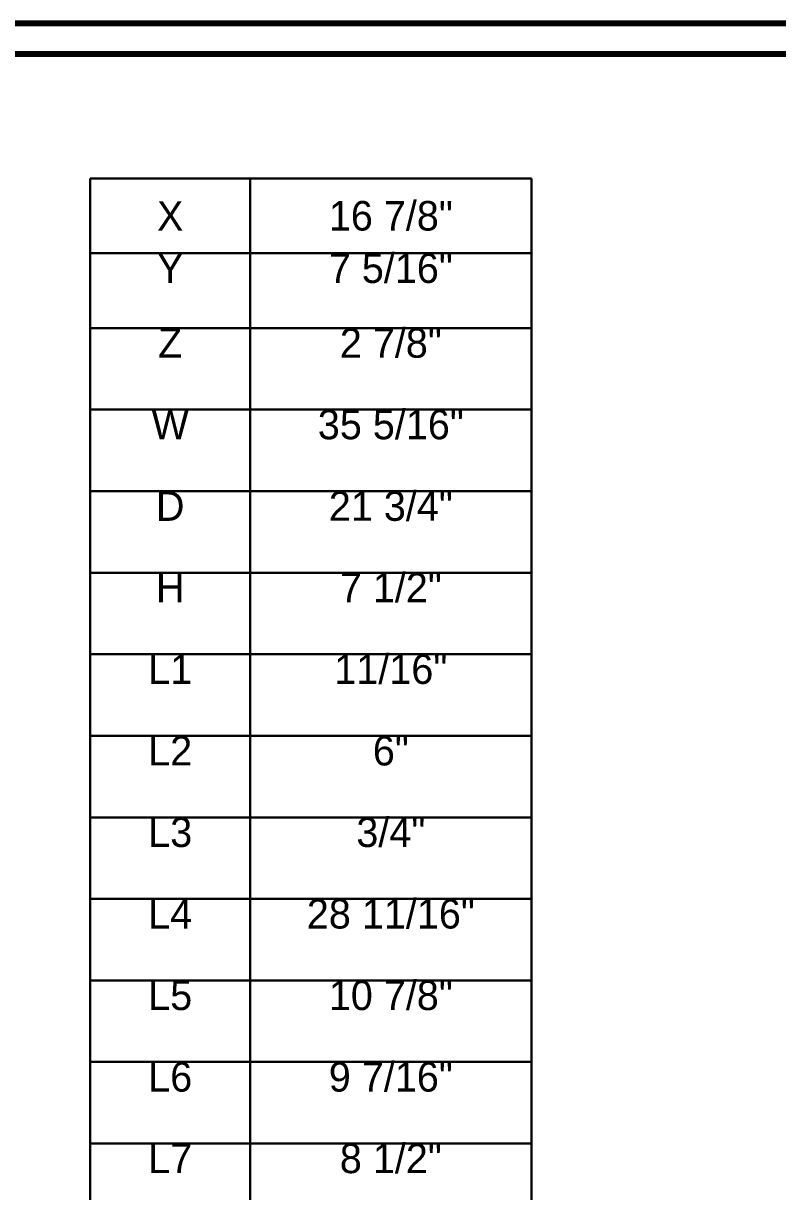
# Model space of a CAD drawing. Extents: x 594 to 813, y 174 to 240.
# Drawn here: x 739.9 to 749.78, y 225.18 to 240.49 of the extents above; entities that cross this region are included whole.
import ezdxf

# ---------------------------------------------------------------- set-up
doc = ezdxf.new("R2010")
doc.units = 0
doc.header["$MEASUREMENT"] = 0
doc.layers.get('0').update_dxf_attribs({"linetype": 'CONTINUOUS', "lineweight": 30})
doc.layers.add('AC.REF(S). PIPING', color=3, linetype='CONTINUOUS', lineweight=30)
doc.layers.add('UG-BORDER', color=20, linetype='CONTINUOUS', lineweight=80)

# ---------------------------------------------------------------- blocks, each defined once
blk = doc.blocks.new('*T268')
at = {"color": 0, "lineweight": -2}
for p, q in [((0, 0), (186.5, 0)), ((0, 0), (0, -87.1)), ((186.5, 0), (513.9, 0)), ((186.5, 0), (186.5, -87.1)), ((513.9, 0), (513.9, -87.1)), ((0, -87.1), (186.5, -87.1)), ((0, -87.1), (0, -174.2)), ((186.5, -87.1), (513.9, -87.1)), ((186.5, -87.1), (186.5, -174.2)), ((513.9, -87.1), (513.9, -174.2)), ((0, -174.2), (186.5, -174.2)), ((0, -174.2), (0, -269.2)), ((186.5, -174.2), (513.9, -174.2)), ((186.5, -174.2), (186.5, -269.2)), ((513.9, -174.2), (513.9, -269.2)), ((0, -269.2), (186.5, -269.2)), ((0, -269.2), (0, -364.2)), ((186.5, -269.2), (513.9, -269.2)), ((186.5, -269.2), (186.5, -364.2)), ((513.9, -269.2), (513.9, -364.2)), ((0, -364.2), (186.5, -364.2)), ((0, -364.2), (0, -459.2)), ((186.5, -364.2), (513.9, -364.2)), ((186.5, -364.2), (186.5, -459.2)), ((513.9, -364.2), (513.9, -459.2)), ((0, -459.2), (186.5, -459.2)), ((0, -459.2), (0, -554.2)), ((186.5, -459.2), (513.9, -459.2)), ((186.5, -459.2), (186.5, -554.2)), ((513.9, -459.2), (513.9, -554.2)), ((0, -554.2), (186.5, -554.2)), ((0, -554.2), (0, -649.2)), ((186.5, -554.2), (513.9, -554.2)), ((186.5, -554.2), (186.5, -649.2)), ((513.9, -554.2), (513.9, -649.2)), ((0, -649.2), (186.5, -649.2)), ((0, -649.2), (0, -744.2)), ((186.5, -649.2), (513.9, -649.2)), ((186.5, -649.2), (186.5, -744.2)), ((513.9, -649.2), (513.9, -744.2)), ((0, -744.2), (186.5, -744.2)), ((0, -744.2), (0, -839.2)), ((186.5, -744.2), (513.9, -744.2)), ((186.5, -744.2), (186.5, -839.2)), ((513.9, -744.2), (513.9, -839.2)), ((0, -839.2), (186.5, -839.2)), ((0, -839.2), (0, -934.2)), ((186.5, -839.2), (513.9, -839.2)), ((186.5, -839.2), (186.5, -934.2)), ((513.9, -839.2), (513.9, -934.2)), ((0, -934.2), (186.5, -934.2)), ((0, -934.2), (0, -1029.2)), ((186.5, -934.2), (513.9, -934.2)), ((186.5, -934.2), (186.5, -1029.2)), ((513.9, -934.2), (513.9, -1029.2)), ((0, -1029.2), (186.5, -1029.2)), ((0, -1029.2), (0, -1124.2)), ((186.5, -1029.2), (513.9, -1029.2)), ((186.5, -1029.2), (186.5, -1124.2)), ((513.9, -1029.2), (513.9, -1124.2)), ((0, -1124.2), (186.5, -1124.2)), ((0, -1124.2), (0, -1219.2)), ((186.5, -1124.2), (513.9, -1124.2)), ((186.5, -1124.2), (186.5, -1219.2)), ((513.9, -1124.2), (513.9, -1219.2)), ((0, -1219.2), (186.5, -1219.2)), ((0, -1219.2), (0, -1314.2)), ((186.5, -1219.2), (513.9, -1219.2)), ((186.5, -1219.2), (186.5, -1314.2)), ((513.9, -1219.2), (513.9, -1314.2)), ((0, -1314.2), (186.5, -1314.2)), ((0, -1314.2), (0, -1409.2)), ((186.5, -1314.2), (513.9, -1314.2)), ((186.5, -1314.2), (186.5, -1409.2)), ((513.9, -1314.2), (513.9, -1409.2)), ((0, -1409.2), (186.5, -1409.2)), ((0, -1409.2), (0, -1504.2)), ((186.5, -1409.2), (513.9, -1409.2)), ((186.5, -1409.2), (186.5, -1504.2)), ((513.9, -1409.2), (513.9, -1504.2)), ((0, -1504.2), (186.5, -1504.2)), ((0, -1504.2), (0, -1599.2)), ((186.5, -1504.2), (513.9, -1504.2)), ((186.5, -1504.2), (186.5, -1599.2)), ((513.9, -1504.2), (513.9, -1599.2)), ((0, -1599.2), (186.5, -1599.2)), ((0, -1599.2), (0, -1694.2)), ((186.5, -1599.2), (513.9, -1599.2)), ((186.5, -1599.2), (186.5, -1694.2)), ((513.9, -1599.2), (513.9, -1694.2)), ((0, -1694.2), (186.5, -1694.2)), ((0, -1694.2), (0, -1789.2)), ((186.5, -1694.2), (513.9, -1694.2)), ((186.5, -1694.2), (186.5, -1789.2)), ((513.9, -1694.2), (513.9, -1789.2)), ((0, -1789.2), (186.5, -1789.2)), ((0, -1789.2), (0, -1884.2)), ((186.5, -1789.2), (513.9, -1789.2)), ((186.5, -1789.2), (186.5, -1884.2)), ((513.9, -1789.2), (513.9, -1884.2)), ((0, -1884.2), (186.5, -1884.2)), ((0, -1884.2), (0, -1979.2)), ((186.5, -1884.2), (513.9, -1884.2)), ((186.5, -1884.2), (186.5, -1979.2)), ((513.9, -1884.2), (513.9, -1979.2)), ((0, -1979.2), (186.5, -1979.2)), ((0, -1979.2), (0, -2074.2)), ((186.5, -1979.2), (513.9, -1979.2)), ((186.5, -1979.2), (186.5, -2074.2)), ((513.9, -1979.2), (513.9, -2074.2)), ((0, -2074.2), (186.5, -2074.2)), ((0, -2074.2), (0, -2169.2)), ((186.5, -2074.2), (513.9, -2074.2)), ((186.5, -2074.2), (186.5, -2169.2)), ((513.9, -2074.2), (513.9, -2169.2)), ((0, -2169.2), (186.5, -2169.2)), ((0, -2169.2), (0, -2264.2)), ((186.5, -2169.2), (513.9, -2169.2)), ((186.5, -2169.2), (186.5, -2264.2)), ((513.9, -2169.2), (513.9, -2264.2)), ((0, -2264.2), (186.5, -2264.2)), ((0, -2264.2), (0, -2359.2)), ((186.5, -2264.2), (513.9, -2264.2)), ((186.5, -2264.2), (186.5, -2359.2)), ((513.9, -2264.2), (513.9, -2359.2)), ((0, -2359.2), (186.5, -2359.2)), ((0, -2359.2), (0, -2454.2)), ((186.5, -2359.2), (513.9, -2359.2)), ((186.5, -2359.2), (186.5, -2454.2)), ((513.9, -2359.2), (513.9, -2454.2)), ((0, -2454.2), (186.5, -2454.2)), ((0, -2454.2), (0, -2549.2)), ((186.5, -2454.2), (513.9, -2454.2)), ((186.5, -2454.2), (186.5, -2549.2)), ((513.9, -2454.2), (513.9, -2549.2)), ((0, -2549.2), (186.5, -2549.2)), ((186.5, -2549.2), (513.9, -2549.2))]:
    blk.add_line(p, q, dxfattribs=at)
at = {"color": 0}
for s, insert, char_height, width, attachment_point in [('X', (93.3, -43.6), 34.5, 186.386, 5), ('16 7/8"', (350.2, -43.6), 34.45, 327.261, 5), ('Y', (93.3, -87.2), 34.5, 186.386, 2), ('7 5/16"', (350.2, -87.2), 34.45, 327.261, 2), ('Z', (93.3, -174.3), 34.5, 186.386, 2), ('2 7/8"', (350.2, -174.3), 34.45, 327.261, 2), ('W', (93.3, -269.3), 34.5, 186.386, 2), ('35 5/16"', (350.2, -269.3), 34.45, 327.261, 2), ('D', (93.3, -364.3), 34.5, 186.386, 2), ('21 3/4"', (350.2, -364.3), 34.45, 327.261, 2), ('H', (93.3, -459.3), 34.5, 186.386, 2), ('7 1/2"', (350.2, -459.3), 34.45, 327.261, 2), ('L1', (93.3, -554.3), 34.45, 186.386, 2), ('11/16"', (350.2, -554.3), 34.45, 327.261, 2), ('L2', (93.3, -649.3), 34.45, 186.386, 2), ('6"', (350.2, -649.3), 34.45, 327.261, 2), ('L3', (93.3, -744.3), 34.45, 186.386, 2), ('3/4"', (350.2, -744.3), 34.45, 327.261, 2), ('L4', (93.3, -839.3), 34.45, 186.386, 2), ('28 11/16"', (350.2, -839.3), 34.45, 327.261, 2), ('L5', (93.3, -934.3), 34.45, 186.386, 2), ('10 7/8"', (350.2, -934.3), 34.45, 327.261, 2), ('L6', (93.3, -1029.3), 34.45, 186.386, 2), ('9 7/16"', (350.2, -1029.3), 34.45, 327.261, 2), ('L7', (93.3, -1124.3), 34.45, 186.386, 2), ('8 1/2"', (350.2, -1124.3), 34.45, 327.261, 2), ('L8', (93.3, -1219.3), 34.45, 186.386, 2), ('7/8"', (350.2, -1219.3), 34.45, 327.261, 2), ('L9', (93.3, -1314.3), 34.45, 186.386, 2), ('2 9/16"', (350.2, -1314.3), 34.45, 327.261, 2), ('L10', (93.3, -1409.3), 34.45, 186.386, 2), ('4 15/16"', (350.2, -1409.3), 34.45, 327.261, 2), ('L11', (93.3, -1504.3), 34.45, 186.386, 2), ('5 1/16"', (350.2, -1504.3), 34.45, 327.261, 2), ('L12', (93.3, -1599.3), 34.45, 186.386, 2), ('1/2"', (350.2, -1599.3), 34.45, 327.261, 2), ('L13', (93.3, -1694.3), 34.45, 186.386, 2), ('6 5/16"', (350.2, -1694.3), 34.45, 327.261, 2), ('L14', (93.3, -1789.3), 34.45, 186.386, 2), ('1/2"', (350.2, -1789.3), 34.45, 327.261, 2), ('L15', (93.3, -1884.3), 34.45, 186.386, 2), ('31 5/16"', (350.2, -1884.3), 34.45, 327.261, 2), ('M1', (93.3, -1979.3), 34.45, 186.386, 2), ('3 5/16"', (350.2, -1979.3), 34.45, 327.261, 2), ('M2', (93.3, -2074.3), 34.45, 186.386, 2), ('15 1/16"', (350.2, -2074.3), 34.45, 327.261, 2), ('M3', (93.3, -2169.3), 34.45, 186.386, 2), ('13/16"', (350.2, -2169.3), 34.45, 327.261, 2), ('M4', (93.3, -2264.3), 34.45, 186.386, 2), ('33 11/16"', (350.2, -2264.3), 34.45, 327.261, 2), ('M5', (93.3, -2359.3), 34.45, 186.386, 2), ('13/16"', (350.2, -2359.3), 34.45, 327.261, 2), ('M6', (93.3, -2454.3), 34.45, 186.386, 2), ('1/2"', (350.2, -2454.3), 34.45, 327.261, 2)]:
    blk.add_mtext(s, dxfattribs=dict(at, insert=insert, char_height=char_height, width=width, attachment_point=attachment_point))
blk = doc.blocks.new('table')
blk.add_blockref('*T268', (13096.4, 2630))
blk = doc.blocks.new('A$C66FF4859')
at = {"xscale": 1.125, "yscale": 1.125, "zscale": 1.125}
blk.add_blockref('table', (-18714.1, -392.4), dxfattribs=at)

msp = doc.modelspace()

# ---------------------------------------------------------------- linework, layer by layer
at = {"layer": 'UG-BORDER', "color": 7}
for p, q in [((808.113, 240.494), (712.113, 240.494)), ((807.709, 240.09), (712.518, 240.09))]:
    msp.add_line(p, q, dxfattribs=at)

# ---------------------------------------------------------------- block references
at = {"layer": 'AC.REF(S). PIPING', "linetype": 'Continuous', "xscale": 0.0099999999999909, "yscale": 0.0099999999999909, "zscale": 0.0099999999999909}
msp.add_blockref('A$C66FF4859', (780.579, 212.797), dxfattribs=at)

doc.saveas('drawing.dxf')
